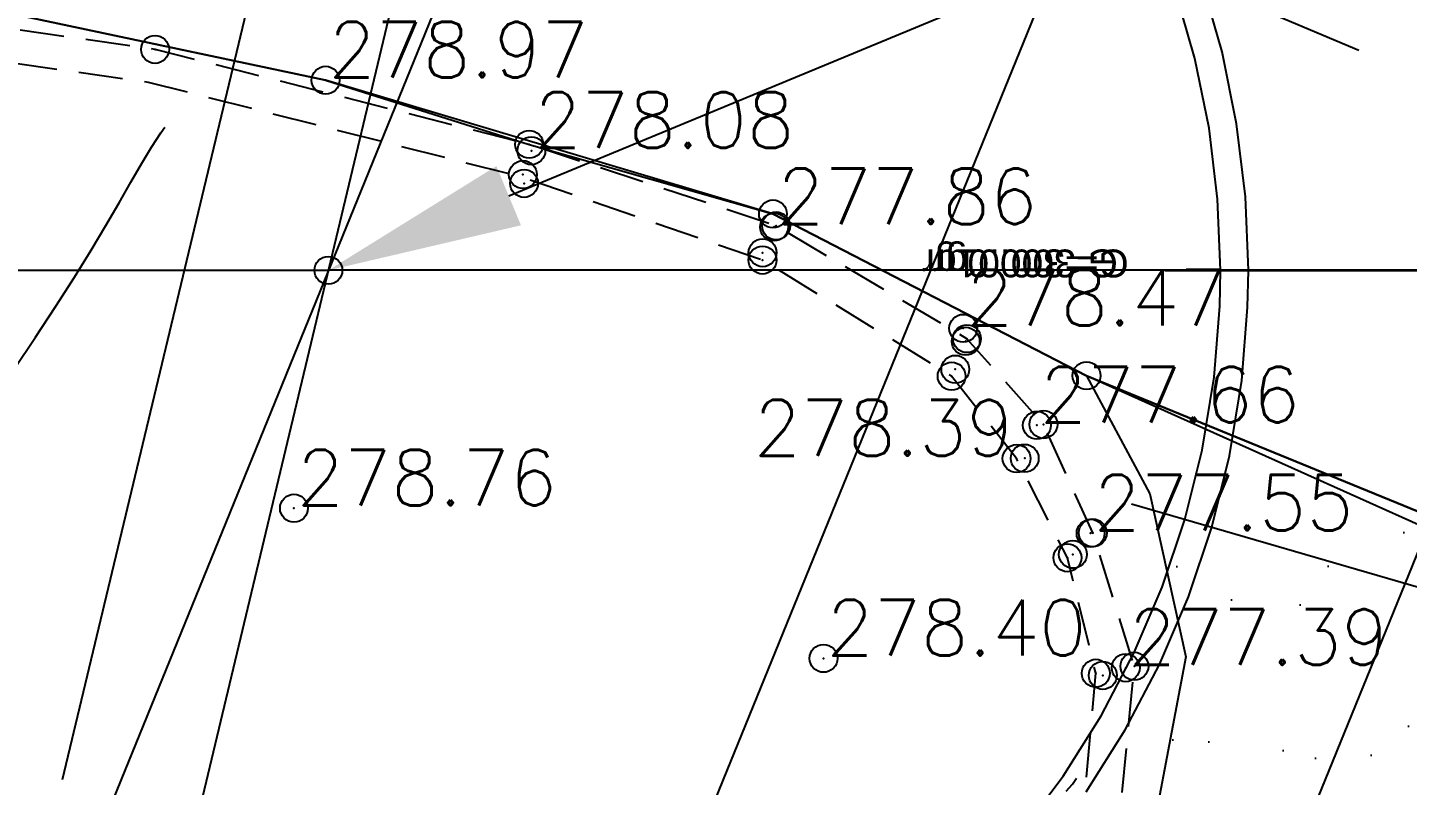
# Model space of a CAD drawing. Header units: millimetres. Extents: x 524954 to 526204, y 9523489 to 9524010.
# Drawn here: x 525196.24 to 525220.98, y 9523751.32 to 9523764.92 of the extents above; entities that cross this region are included whole.
import ezdxf
from ezdxf import colors
from ezdxf.entities.mleader import LeaderData, LeaderLine
from ezdxf.enums import TextEntityAlignment as Align
from ezdxf.math import Vec2, Vec3

# ---------------------------------------------------------------- set-up
doc = ezdxf.new("R2010")
doc.units = ezdxf.units.MM
doc.header["$PDMODE"] = 32
doc.header["$PDSIZE"] = 0.5
doc.linetypes.add('AXES2', pattern=[28.575000000000003, 19.05, -3.175, 3.175, -3.175])
doc.linetypes.add('CACHE2', pattern=[4.762499999999999, 3.175, -1.5875])
for name, color, linetype in [('Axe_Route_Existante', 1, 'AXES2'), ('Bord_Route_Existante', 6, 'Continuous'), ('Caniveau', 5, 'CACHE2'), ('CN_01_00', 3, 'Continuous'), ('CN_02_00', 4, 'Continuous'), ('ETQ IMPAIR', 7, 'Continuous'), ('Route - Axe Route de la corniche 1 - Tabulations', 7, 'Continuous'), ('Route - Giratoire 1+ - Restitution en plan - Centre_ilot centrale', 7, 'Continuous'), ('Route - Giratoire 1+ - Restitution en plan - GEM_Anneau', 7, 'Continuous'), ('Route - Giratoire 1+ - Restitution en plan - GEM_MRQ', 7, 'Continuous'), ('Route - Giratoire 1+ - Tabulations', 7, 'Continuous'), ('Route - Giratoire 1+ - Textes - Arcs', 7, 'Continuous'), ('Route - Route de la corniche de Brazzaville - Tabulations', 7, 'Continuous'), ('TopoAlt', 3, 'Continuous'), ('TOPOJIS', 7, 'Continuous')]:
    doc.layers.add(name, color=color, linetype=linetype)
doc.layers.add('Bord_Route_Existante_POLY3D', color=6, linetype='Continuous', plot=False)
doc.styles.add('Affichages route', font='arial.ttf', dxfattribs={"height": 0.5})
doc.styles.add('Simplex 1.0', font='Simplex.shx', dxfattribs={"width": 0.99, "height": 1})
doc.styles.get("Standard").update_dxf_attribs({"font": 'arial.ttf'})

# ---------------------------------------------------------------- blocks, each defined once
blk = doc.blocks.new('TCPOINT M')
at = {"color": 0}
blk.add_point((0, 0), dxfattribs=at)
at = {"layer": 'TopoAlt', "style": 'Simplex 1.0', "width": 0.99}
blk.add_attdef('ALT', (0.15, 0.15), '', height=1, dxfattribs=at)

msp = doc.modelspace()

# ---------------------------------------------------------------- hatches: boundary and pattern name
at = {"layer": 'Bord_Route_Existante'}
h = msp.add_hatch(dxfattribs=at)
h.set_pattern_fill('ALEA', color=8, scale=0.5, style=0)
h.set_pattern_definition([(312, (0.5, 0), (5.868885602391415, 1.247470143095462), [0, -3.75]), (67.00000000000001, (-0.25, 0.4330127), (-5.955276907356464, -0.7312160614884506), [0, -6.25]), (153, (-0.25, 0.4330127), (0.3140157386864475, -5.991777206115817), [0, -5]), (180, (-0.25, -0.4330127), (3, -5.19615242), [0, -5]), (74, (-2, 0), (-5.821774355054197, -1.451531374344055), [0, -5]), (286, (-2, 0), (5.821774355054197, -1.451531374344054), [0, -4.999999999999999]), (52.00000000000001, (1, -1.732050805), (-5.941608410316567, 0.8350386040940232), [0, -6.25]), (300.0000000000001, (1, 1.732050805), (5.999999997655989, -1.353315681740241e-09), [0, -5]), (175, (1, 1.732050805), (2.535709570680095, -5.437846719523567), [0, -5]), (114, (0.25, 1.299038105), (-5.967131369737009, 0.6271707807068072), [0, -2.5]), (248, (0.25, -1.299038105), (3.693968849444403, -4.72806452062641), [0, -3.1])])
h.paths.add_polyline_path([(525206.4582227552, 9523729.168545997), (525202.714288, 9523720.534856), (525199.801578, 9523714.652617), (525196.2674486558, 9523706.744260237), (525203.4311679997, 9523703.542898498), (525203.876219, 9523705.398292), (525204.915344, 9523708.693977), (525208.961927, 9523717.669181), (525219.8098036741, 9523740.970629836), (525221.6960786958, 9523745.49585356), (525233.6134012569, 9523750.416829893), (525215.2300835367, 9523758.673228983), (525216.3620884798, 9523756.55465169), (525217.0081055404, 9523753.624884494), (525216.1800603633, 9523749.234097203), (525212.9725171247, 9523742.341415893)])

# ---------------------------------------------------------------- linework, layer by layer
at = {"layer": 'Axe_Route_Existante', "ltscale": 0.5, "flags": 128}
msp.add_lwpolyline([(524973.1006103441, 9523802.489780484), (525007.2599259086, 9523792.778862283), (525027.5396720009, 9523787.363947142), (525056.1270151054, 9523779.75547235), (525082.6740747342, 9523773.10178573), (525107.5460509697, 9523770.048222778), (525120.6838635952, 9523770.138718737), (525151.7768866867, 9523772.647535555), (525176.8993208068, 9523773.89379938), (525199.3238497666, 9523771.095063694), (525218.3374370818, 9523765.263845222), (525227.191764131, 9523761.533758499), (525233.8432051926, 9523758.09388505), (525246.4682636912, 9523751.167109592), (525256.505929515, 9523745.531362573), (525267.0137264862, 9523739.69360969), (525277.6905587815, 9523733.704140967), (525288.849242, 9523727.298915), (525294.6323156321, 9523724.02246646), (525301.9269451263, 9523719.965584215), (525310.6912492922, 9523715.33269373), (525328.3202668452, 9523705.783629728), (525328.3202668452, 9523705.783629728), (525337.3159979021, 9523700.690649536), (525351.1378160729, 9523692.70260825), (525363.6961011718, 9523685.450039731), (525368.800909163, 9523682.627480332), (525375.474712778, 9523679.109422512), (525390.2246053125, 9523670.468019377), (525400.9000414567, 9523665.018889066), (525419.618944, 9523658.455718), (525435.36801, 9523656.045781), (525454.33395, 9523656.62536), (525476.288227, 9523660.733704), (525488.784253, 9523664.768238), (525501.859311, 9523668.011843), (525521.808994, 9523675.31499), (525541.11611, 9523687.801589), (525552.6204077867, 9523697.70777805), (525562.3507288505, 9523710.179755436), (525568.6810174948, 9523722.571609112), (525575.0591427255, 9523738.704308335), (525576.9948159525, 9523751.051361991), (525577.7975825719, 9523776.06894544), (525576.165951024, 9523799.519827394), (525574.1814275221, 9523815.428541295), (525572.0489504642, 9523834.203873256), (525569.9196035318, 9523851.041105652), (525567.3257731824, 9523868.189681256), (525565.5786119828, 9523885.379106373), (525563.6894722845, 9523903.219185825), (525561.3556465507, 9523920.700806856), (525558.8385365927, 9523938.161049984)], dxfattribs=at)
at = {"layer": 'Bord_Route_Existante', "flags": 128}
msp.add_lwpolyline([(525286.2827613457, 9523724.591926228), (525277.7401309825, 9523728.729550878), (525253.6666093441, 9523741.24982107), (525253.0957974741, 9523741.492204113), (525244.5258514837, 9523744.675195633), (525233.7102092709, 9523750.61731729), (525223.3659365363, 9523755.337211141), (525215.2300835367, 9523758.673228983), (525209.6056534492, 9523761.576370616), (525201.5821683211, 9523763.974557433), (525193.8084654525, 9523765.630207326), (525185.1864313951, 9523766.761091456), (525176.4439555485, 9523767.31542522)], dxfattribs=at)
msp.add_lwpolyline([(525206.4582227552, 9523729.168545997), (525202.714288, 9523720.534856), (525199.801578, 9523714.652617), (525196.2674486558, 9523706.744260237), (525203.4311679997, 9523703.542898498), (525203.876219, 9523705.398292), (525204.915344, 9523708.693977), (525208.961927, 9523717.669181), (525219.8098036741, 9523740.970629836), (525221.6960786958, 9523745.49585356), (525233.6134012569, 9523750.416829893), (525215.2300835367, 9523758.673228983), (525216.3620884798, 9523756.55465169), (525217.0081055404, 9523753.624884494), (525216.1800603633, 9523749.234097203), (525212.9725171247, 9523742.341415893)], close=True, dxfattribs=at)
at = {"layer": 'Bord_Route_Existante_POLY3D'}
msp.add_polyline3d([(525125.1669130642, 9523764.211356988, 281.6), (525144.5064741524, 9523765.617373329, 280.96), (525155.9341174038, 9523766.660480237, 280.57), (525166.0628071773, 9523767.40098568, 280.21), (525176.4439555485, 9523767.31542522, 279.84), (525180.8000816217, 9523767.043678097, 279.62), (525185.1864313951, 9523766.761091456, 279.51), (525193.8084654525, 9523765.630207326, 279.25), (525201.5821683211, 9523763.974557433, 278.97), (525205.2335654569, 9523762.824561292, 278.77), (525209.6056534492, 9523761.576370616, 278.65), (525215.2300835367, 9523758.673228983, 278.32), (525223.3659365363, 9523755.337211141, 278), (525233.7102092709, 9523750.61731729, 277.72), (525244.5258514837, 9523744.675195633, 277.44), (525253.0957974741, 9523741.492204113, 277.25), (525253.6666093441, 9523741.24982107, 277.24), (525277.7401309825, 9523728.729550878, 276.85), (525286.2827613457, 9523724.591926228, 276.77)], dxfattribs=at)
msp.add_polyline3d([(525206.4582227552, 9523729.168545997, 0), (525202.714288, 9523720.534856, 272.86), (525199.801578, 9523714.652617, 271.79), (525198.024143, 9523710.625414, 271.22), (525196.2674486558, 9523706.744260237, 0), (525203.4311679997, 9523703.542898498, 0), (525203.876219, 9523705.398292, 270.94), (525204.915344, 9523708.693977, 271.29), (525208.961927, 9523717.669181, 272.8), (525219.8098036741, 9523740.970629836, 276.94), (525221.6960786958, 9523745.49585356, 277.25), (525233.6134012569, 9523750.416829893, 277.8), (525215.2300835367, 9523758.673228983, 278.32), (525216.3620884798, 9523756.55465169, 0), (525217.0081055404, 9523753.624884494, 0), (525216.1800603633, 9523749.234097203, 0), (525212.9725171247, 9523742.341415893, 0)], close=True, dxfattribs=at)
at = {"layer": 'Caniveau', "ltscale": 0.25, "flags": 128}
for points in [[(525212.5230954252, 9523742.362252414), (525215.6824265249, 9523749.327832181), (525216.0886476613, 9523753.45924385), (525215.3420639057, 9523755.852253502), (525214.4576334603, 9523757.798764825), (525213.0850422714, 9523759.336390147), (525209.6626201367, 9523761.361670386), (525205.2335654569, 9523762.824561292), (525198.5246333509, 9523764.527586015), (525180.8000816217, 9523767.043678097), (525180.8000816217, 9523767.043678097), (525161.5595539539, 9523766.927447619), (525152.173934622, 9523766.206072291), (525142.3866041488, 9523765.292199908), (525123.5613439425, 9523764.03137923), (525123.0099126894, 9523763.999593513), (525096.7660088628, 9523764.909616848), (525078.0203341639, 9523767.877902316), (525060.3344871427, 9523772.269114029), (525053.8439844323, 9523774.10969526), (525040.6802884507, 9523777.734405844), (525026.5992667006, 9523781.449258711), (525022.23835139, 9523782.571622737), (525005.1599234111, 9523787.075192153), (524971.8871162329, 9523797.64943072)], [(525211.9953949853, 9523742.613729458), (525215.0386119938, 9523749.293765634), (525215.3962511243, 9523753.333154883), (525214.8873687424, 9523755.404984804), (525213.9755390505, 9523757.186722271), (525212.8106019294, 9523758.664208587), (525209.4183722184, 9523760.747164743), (525205.0645600391, 9523762.245133774), (525198.4077010585, 9523763.934940027), (525180.7388201482, 9523766.443129348), (525180.7388201482, 9523766.443129348), (525161.5905452668, 9523766.324852712), (525152.225089907, 9523765.60502718), (525142.4348060859, 9523764.690879036), (525123.5988551897, 9523763.429342348), (525123.0168315708, 9523763.39579322), (525096.7081717058, 9523764.30806201), (525077.9002643906, 9523767.286201706), (525060.1794847946, 9523771.686086815), (525053.681631686, 9523773.528752476), (525040.5232811804, 9523777.151991148), (525026.4471574506, 9523780.86555182), (525022.0862750582, 9523781.987907374), (525004.991568824, 9523786.495769355), (524971.7044215634, 9523797.074565262)]]:
    msp.add_lwpolyline(points, dxfattribs=at)
at = {"layer": 'CN_01_00', "elevation": 278.9999999996453, "flags": 128}
msp.add_lwpolyline([(525195.99321046, 9523758.78499574), (525196.3779120994, 9523759.36481842), (525196.7422867209, 9523759.919278393), (525197.0773784582, 9523760.441076538), (525197.3764998912, 9523760.924276805), (525197.6420373833, 9523761.368395424), (525197.8786457436, 9523761.774311686), (525198.0909797815, 9523762.142904887), (525198.2836943059, 9523762.475054326), (525198.4614441262, 9523762.771639291), (525198.6288840515, 9523763.033539083), (525198.6997758663, 9523763.13348659)], dxfattribs=at)
at = {"layer": 'CN_02_00', "elevation": 277.9999999996689, "flags": 128}
msp.add_lwpolyline([(525214.8642597061, 9523751.219277255), (525214.978081024, 9523751.344888043), (525215.0495582556, 9523751.45034502)], dxfattribs=at)
at = {"layer": 'Route - Axe Route de la corniche 1 - Tabulations'}
for p, q in [((525201.509307506, 9523770.874834185), (525196.86067399, 9523751.422579652)), ((525203.9566932131, 9523770.289966287), (525199.308059697, 9523750.837711753))]:
    msp.add_line(p, q, dxfattribs=at)
at = {"layer": 'Route - Giratoire 1+ - Restitution en plan - Centre_ilot centrale'}
msp.add_point((525201.632376455, 9523760.56383902), dxfattribs=at)
at = {"layer": 'Route - Giratoire 1+ - Restitution en plan - GEM_Anneau', "flags": 128}
for points in [[(525218.132376455, 9523760.56383902), (525218.079604609, 9523761.88243147), (525217.92162663, 9523763.192589428), (525217.65945304, 9523764.485932356), (525217.294760853, 9523765.754187271)], [(525215.22066883, 9523751.203907913), (525215.92520551, 9523752.319747949), (525216.53831686, 9523753.488322033), (525217.0560810601, 9523754.70215528), (525217.475186185, 9523755.9534833), (525217.792951393, 9523757.234301861), (525218.01352134, 9523758.586949475), (525218.11911215, 9523759.902366329), (525218.132376372, 9523760.56218902)]]:
    msp.add_lwpolyline(points, dxfattribs=at)
at = {"layer": 'Route - Giratoire 1+ - Restitution en plan - GEM_MRQ', "flags": 128}
for points in [[(525217.632376455, 9523760.56383902), (525217.581203756, 9523761.842474123), (525217.428012989, 9523763.112930326), (525217.173784052, 9523764.367081042), (525216.820143144, 9523765.596903991)], [(525214.041430511, 9523750.463572813), (525214.8089023951, 9523751.48754219), (525215.4920894781, 9523752.56956889), (525216.0866216971, 9523753.70273164), (525216.588696072, 9523754.87978206), (525216.995101041, 9523756.09319105), (525217.3032370011, 9523757.335196927), (525217.51712301, 9523758.646855218), (525217.619514099, 9523759.922410956), (525217.632376375, 9523760.56223902)]]:
    msp.add_lwpolyline(points, dxfattribs=at)
at = {"layer": 'Route - Giratoire 1+ - Tabulations'}
for p, q in [((525216.63237638, 9523760.56233902), (525236.63237628, 9523760.56033902)), ((525216.632376455, 9523760.56383902), (525236.632376455, 9523760.56383902)), ((525216.034930755, 9523756.372606548), (525235.238336487, 9523750.784296583))]:
    msp.add_line(p, q, dxfattribs=at)
at = {"layer": 'Route - Giratoire 1+ - Textes - Arcs'}
for p in [(525176.6323764861, 9523760.56508902), (525226.632376455, 9523760.56383902), (525226.63237633, 9523760.56133902)]:
    msp.add_line(p, (525201.632376455, 9523760.56383902), dxfattribs=at)
at = {"layer": 'Route - Route de la corniche de Brazzaville - Tabulations'}
for p, q in [((525205.4021565961, 9523769.82606109), (525182.783475752, 9523714.252728665)), ((525214.664378667, 9523766.05628095), (525192.045697823, 9523710.482948525)), ((525223.9266007381, 9523762.28650081), (525201.307919894, 9523706.713168385))]:
    msp.add_line(p, q, dxfattribs=at)

# ---------------------------------------------------------------- block references
at = {"layer": 'TOPOJIS'}
ref = msp.add_blockref('TCPOINT M', (525201.5821683211, 9523763.974557433, 278.97), dxfattribs=at)
ref.add_attrib('ALT', '278.97', (525201.6321683212, 9523764.024557434, 278.97), dxfattribs={"layer": 'TopoAlt', "height": 1, "style": 'Simplex 1.0', "width": 0.99})
for p in [(525198.5246333509, 9523764.527586015, 279.03), (525205.2335654569, 9523762.824561292, 278.77), (525205.1215215954, 9523762.28219974, 278.09), (525205.1427815091, 9523762.122987917, 278.8), (525209.6056534492, 9523761.576370616, 278.65), (525209.6626201367, 9523761.361670386, 278.58), (525209.4183722184, 9523760.747164743, 278.61), (525209.4198220455, 9523760.878969671, 277.88), (525213.0628039683, 9523759.290881198, 277.74), (525213.0850422714, 9523759.336390147, 278.42), (525212.8761213716, 9523758.787561005, 277.72), (525212.8106019294, 9523758.664208587, 278.42), (525215.2300835367, 9523758.673228983, 278.32), (525214.4576334603, 9523757.798764825, 278.37), (525214.1210371448, 9523757.190729734, 277.66), (525215.3420639057, 9523755.852253502, 278.28), (525214.8873687424, 9523755.404984804, 278.28), (525214.9852687855, 9523755.466261901, 277.57), (525215.3962511243, 9523753.333154883, 278.19), (525215.5220922519, 9523753.29353793, 277.38), (525216.0886476613, 9523753.45924385, 278.18)]:
    msp.add_blockref('TCPOINT M', p, dxfattribs=at)
ref = msp.add_blockref('TCPOINT M', (525205.2726600342, 9523762.709781703, 278.08), dxfattribs=at)
ref.add_attrib('ALT', '278.08', (525205.3226600343, 9523762.759781703, 278.08), dxfattribs={"layer": 'TopoAlt', "height": 1, "style": 'Simplex 1.0', "width": 0.99})
ref = msp.add_blockref('TCPOINT M', (525209.6272989373, 9523761.34266496, 277.86), dxfattribs=at)
ref.add_attrib('ALT', '277.86', (525209.6772989373, 9523761.392664962, 277.86), dxfattribs={"layer": 'TopoAlt', "height": 1, "style": 'Simplex 1.0', "width": 0.99})
ref = msp.add_blockref('TCPOINT M', (525213.0183256514, 9523759.523943298, 278.47), dxfattribs=at)
ref.add_attrib('ALT', '278.47', (525213.0683256515, 9523759.573943298, 278.47), dxfattribs={"layer": 'TopoAlt', "height": 1, "style": 'Simplex 1.0', "width": 0.99})
ref = msp.add_blockref('TCPOINT M', (525214.3397753945, 9523757.782862125, 277.66), dxfattribs=at)
ref.add_attrib('ALT', '277.66', (525214.3897753946, 9523757.832862126, 277.66), dxfattribs={"layer": 'TopoAlt', "height": 1, "style": 'Simplex 1.0', "width": 0.99})
ref = msp.add_blockref('TCPOINT M', (525213.9755390505, 9523757.186722271, 278.39), dxfattribs=at)
ref.add_attrib('ALT', '278.39', dxfattribs={"layer": 'TopoAlt', "height": 1, "style": 'Simplex 1.0', "width": 0.99}).set_placement((525213.9255390505, 9523757.236722272, 278.39), align=Align.RIGHT)
ref = msp.add_blockref('TCPOINT M', (525201.014979736, 9523756.294961154, 278.76), dxfattribs=at)
ref.add_attrib('ALT', '278.76', (525201.064979736, 9523756.344961155, 278.76), dxfattribs={"layer": 'TopoAlt', "height": 1, "style": 'Simplex 1.0', "width": 0.99})
ref = msp.add_blockref('TCPOINT M', (525215.3035330996, 9523755.845259564, 277.55), dxfattribs=at)
ref.add_attrib('ALT', '277.55', (525215.3535330996, 9523755.895259565, 277.55), dxfattribs={"layer": 'TopoAlt', "height": 1, "style": 'Simplex 1.0', "width": 0.99})
ref = msp.add_blockref('TCPOINT M', (525210.512544703, 9523753.600141674, 278.4), dxfattribs=at)
ref.add_attrib('ALT', '278.40', (525210.562544703, 9523753.650141675, 278.4), dxfattribs={"layer": 'TopoAlt', "height": 1, "style": 'Simplex 1.0', "width": 0.99})
ref = msp.add_blockref('TCPOINT M', (525215.9328323376, 9523753.431651406, 277.39), dxfattribs=at)
ref.add_attrib('ALT', '277.39', (525215.9828323376, 9523753.481651407, 277.39), dxfattribs={"layer": 'TopoAlt', "height": 1, "style": 'Simplex 1.0', "width": 0.99})

# ---------------------------------------------------------------- texts
at = {"layer": 'Route - Giratoire 1+ - Textes - Arcs', "style": 'Affichages route'}
for s, rotation, p in [('G=300.01gr', 179.9942704220394, (525214.132376392, 9523760.43758902)), ('G=300.0gr', 180, (525214.132376455, 9523760.43883902))]:
    msp.add_text(s, height=0.5, rotation=rotation, dxfattribs=at).set_placement(p, align=Align.TOP_CENTER)

# ---------------------------------------------------------------- next in the draw order: leaders
at = {"layer": 'ETQ IMPAIR'}
ml = msp.add_multileader_mtext('Standard', dxfattribs=at)
ml.set_content('Giratoire 1', color=256)
ml.set_leader_properties()
ml.build(insert=Vec2(0, 0))
ml.multileader.update_dxf_attribs({"has_text_frame": 1, "dogleg_length": 2.5, "arrow_head_size": 3.5})
ctx = ml.context
ctx.base_point, ctx.char_height, ctx.arrow_head_size, ctx.landing_gap_size, ctx.plane_origin, ctx.plane_x_axis, ctx.plane_y_axis = Vec3(525268.299900288, 9523786.024412613), 3.5, 3.5, 0.8, Vec3(525196.7054741547, 9523751.701141294), Vec3(0.8649418605315885, -0.5018720732419308), Vec3(0.5018720732419308, 0.8649418605315885)
ctx.text_align_type = 1
notes = []
notes.append((ctx, [(1, (1, 1, 0), (525266.1375456366, 9523787.279092796), (0.8649418605315887, -0.5018720732419308), 2.5, [(0, [(525201.6323764542, 9523760.563839016)], 0, [])])]))
ctx.mtext.insert, ctx.mtext.text_direction, ctx.mtext.rotation, ctx.mtext.alignment, ctx.mtext.flow_direction = Vec3(525279.2560974858, 9523781.724971851), Vec3(0.8649418605315887, -0.501872073241931), 5.757423495282897, 2, 5
ctx.mtext.has_bg_fill, ctx.mtext.bg_color, ctx.mtext.bg_scale_factor, ctx.mtext.bg_transparency, ctx.mtext.use_window_bg_color = 1, -1027028792, 1.5, 0, 1
for ctx, leaders in notes:
    for number, flags, end, landing, length, lines in leaders:
        leader = LeaderData()
        leader.index, (leader.has_last_leader_line, leader.has_dogleg_vector, leader.attachment_direction) = number, flags
        leader.last_leader_point, leader.dogleg_vector, leader.dogleg_length = Vec3(end), Vec3(landing), length
        for number, points, colour, breaks in lines:
            line = LeaderLine()
            line.index, line.vertices, line.color, line.breaks = number, Vec3.list(points), colors.encode_raw_color(colour), breaks
            leader.lines.append(line)
        ctx.leaders.append(leader)

doc.saveas('drawing.dxf')
